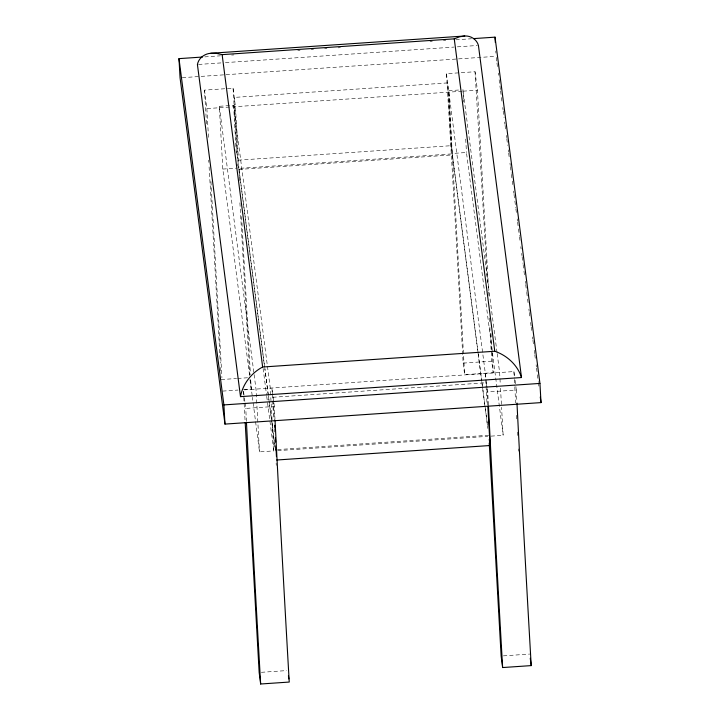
<?xml version="1.0" encoding="UTF-8"?>
<svg xmlns="http://www.w3.org/2000/svg" width="720" height="720" viewBox="0 0 720 720"><rect width="100%" height="100%" fill="white"/><g stroke="black" fill="none" stroke-linecap="round" stroke-linejoin="round"><path stroke-width="0.54" stroke-dasharray="3.6 2.7" d="M204.768 56.88L220.455 55.818M231.66 55.053L233.901 54.9M297.783 50.562L300.024 50.409M311.229 49.644L313.47 49.491M324.684 48.735L326.925 48.582M338.13 47.817L340.371 47.664M430.029 41.571L432.27 41.418M443.475 40.653L445.716 40.509M455.805 39.816L471.492 38.754M198.54 64.44L220.95 62.919M225.432 62.613L453.987 47.079M457.326 46.854L477.315 45.495M182.304 77.67L224.892 74.772M226.008 74.7L496.107 56.331M206.523 123.75A1403.433 38.061 86.1 0 0 204.48 90.126L233.064 88.182L235.458 106.65L239.157 172.791M491.031 333.468L493.227 372.708L464.643 374.652L463.149 363.114A1403.433 38.061 86.1 0 0 446.454 73.683L475.038 71.739L477.432 90.198L488.646 290.871M249.534 375.048L222.822 169.074L219.312 106.29L233.604 105.318L270.279 388.125L273.789 450.9L259.497 451.872L252.423 397.314M458.559 90.027L448.659 90.702L452.169 153.477L466.461 152.505L492.309 351.81M204.48 90.126L206.874 108.594L462.042 91.242M463.14 91.17L477.432 90.198M451.161 145.692L447.651 82.908L234.261 97.416L237.771 160.2L451.161 145.692L487.845 428.499M222.822 169.074L237.114 168.102M238.968 169.425L452.358 154.917M221.175 379.557L236.565 378.513M237.663 378.441L247.554 377.766M463.149 363.114L491.724 361.17L493.227 372.708M222.669 391.095L238.059 390.051M243.558 389.682L251.253 389.16L250.686 379.062M514.485 375.903L513.918 371.565L243.369 389.952L244.917 401.904M245.061 402.984L245.763 408.42L274.338 406.476A1403.433 38.061 86.1 0 0 274.995 419.463M487.314 388.71L487.737 391.968L516.312 390.024A1403.433 38.061 86.1 0 0 516.915 401.931M277.632 449.595L488.79 435.24M277.695 450.639L487.737 436.356M491.049 436.131L503.145 435.312L501.57 407.286M261.36 672.309L286.641 670.59M503.334 655.866L529.713 654.066M496.251 57.447L496.827 61.902M496.971 63.018L497.691 68.58M498.267 73.035L498.555 75.267M499.131 79.713L500.436 89.739M500.58 90.855L501.3 96.417M501.444 97.533L502.164 103.095M502.749 107.55L503.037 109.782M503.181 110.889L504.045 117.576M504.621 122.022L504.909 124.254M505.053 125.37L505.782 130.932M506.358 135.387L506.646 137.61M506.79 138.726L507.654 145.404M508.23 149.859L508.518 152.091M508.662 153.198L509.391 158.769M509.967 163.224L510.255 165.447M510.399 166.563L511.263 173.241M511.407 174.357L512.136 179.919M512.28 181.035L513 186.606M513.576 191.061L513.864 193.284M514.008 194.4L514.728 199.962M514.872 201.078L515.745 207.756M515.889 208.872L516.609 214.443M517.185 218.889L517.473 221.121M517.617 222.237L518.337 227.799M518.49 228.915L519.354 235.593M519.498 236.709L520.218 242.271M520.794 246.726L521.082 248.958M521.658 253.404L521.955 255.636M522.099 256.752L522.963 263.43M523.107 264.546L523.827 270.108M523.971 271.224L524.691 276.786M525.276 281.241L525.564 283.473M525.708 284.58L526.572 291.267M526.716 292.374L527.436 297.945M527.58 299.061L528.309 304.623M528.885 309.078L529.173 311.31M529.317 312.417L530.037 317.988M530.613 322.443L531.045 325.782M531.189 326.889L531.918 332.46M532.494 336.915L532.782 339.138M532.926 340.254L533.646 345.825M534.222 350.271L534.663 353.619M534.807 354.726L535.527 360.297M536.103 364.752L536.391 366.975M536.535 368.091L537.255 373.653M537.399 374.769L538.272 381.447M538.416 382.563L539.136 388.134M515.052 380.25L516.312 390.024M497.034 352.494L462.951 89.73L463.455 98.694M497.178 353.601L499.635 372.537L500.256 383.742M492.453 352.917L503.145 435.312M446.454 73.683L487.17 387.621M478.116 352.944L452.304 153.873L238.905 168.381L264.726 367.452M478.26 354.051L481.725 380.745M481.869 381.852L487.782 427.455M274.338 406.476L271.944 388.008L273.699 419.4M268.335 395.253L264.87 368.559L268.245 395.181M275.4 449.748L268.479 396.36L275.454 450.792M237.771 160.2L264.636 367.38M263.106 368.514L266.571 395.235M266.715 396.342L273.789 450.9M219.312 106.29L253.971 373.509M254.115 374.625L255.987 389.097L259.497 451.872M250.11 379.503L252.279 396.207M250.029 379.719L251.253 389.16M513.918 371.565L514.296 378.288M514.359 379.413L514.737 386.136M514.8 387.252L515.673 402.948M516.366 415.287L516.618 419.769M517.302 432.099L517.491 435.465M518.247 448.911L518.373 451.161M495.801 51.003L495.927 53.136M500.508 388.224L501.516 406.161M488.709 291.987L488.961 296.478M487.791 405.153L486.54 382.734L273.141 397.242L274.401 419.661M485.343 373.5L487.098 404.892M463.518 99.819L463.644 102.06M465.714 139.059L466.461 152.505M448.848 92.142L464.643 374.652M274.203 428.373L274.518 433.971M275.148 445.185L275.328 448.551M276.147 463.122L276.273 465.363M239.4 177.273L239.589 180.639M241.596 216.513L250.434 374.58M233.604 105.318L236.295 153.522M243.432 391.077L245.124 421.344M206.874 108.594L208.503 137.736M210.951 181.458L221.922 377.649M488.385 404.964A1403.433 38.061 86.1 0 1 487.737 391.968M246.411 421.407A1403.433 38.061 86.1 0 1 245.763 408.42M233.064 88.182A1403.433 38.061 86.1 0 1 237.348 159.336M237.609 163.818A1403.433 38.061 86.1 0 1 237.744 166.05M239.904 202.806A1403.433 38.061 86.1 0 1 249.633 375.426M208.701 160.155A1403.433 38.061 86.1 0 1 208.836 162.396M209.097 166.878A1403.433 38.061 86.1 0 1 220.275 363.06M220.518 367.47A1403.433 38.061 86.1 0 1 220.698 370.773M475.038 71.739A1403.433 38.061 86.1 0 1 487.395 282.582M489.375 318.06A1403.433 38.061 86.1 0 1 489.618 322.515M489.861 326.961A1403.433 38.061 86.1 0 1 491.724 361.17"/><path stroke-width="1.08" d="M240.498 396.639C242.703 384.048 251.397 372.915 262.647 367.02L494.775 351.243C506.961 355.374 517.653 365.085 521.505 377.541L240.498 396.639L197.424 64.521C198.54 58.167 204.489 53.721 210.744 53.271L464.76 36C470.799 35.595 476.82 39.483 478.431 45.414L521.505 377.541M210.744 53.271L216.252 53.334L222.129 54.63L454.257 38.853L459.612 36.792L464.76 36M473.733 38.601L495.027 37.152L539.937 383.418L541.017 402.606L224.973 424.089L180.063 77.823L178.983 58.635L202.518 57.033M178.983 58.635L223.893 404.91L539.937 383.418M276.651 460.017L490.05 445.518L487.854 406.278M245.187 422.46L259.164 672.462L260.658 684L289.242 682.056A1403.433 38.061 86.1 0 1 275.049 420.552M489.231 443.007L501.138 656.01L502.632 667.548L531.216 665.604A1403.433 38.061 86.1 0 1 516.969 403.02M540.288 397.035L541.017 402.606M454.257 38.853L494.775 351.243M530.262 658.269L531.216 665.604M489.249 439.362L489.915 444.492M222.129 54.63L262.647 367.02M288.423 675.765L288.828 678.906M495.027 37.152L495.324 42.48M274.707 425.268L274.833 427.509M275.4 437.598L275.652 442.08M276.093 449.928L276.462 456.66M223.893 404.91L224.973 424.089M502.632 667.548A1403.433 38.061 86.1 0 1 488.448 406.044M260.658 684A1403.433 38.061 86.1 0 1 246.465 422.496"/></g></svg>
